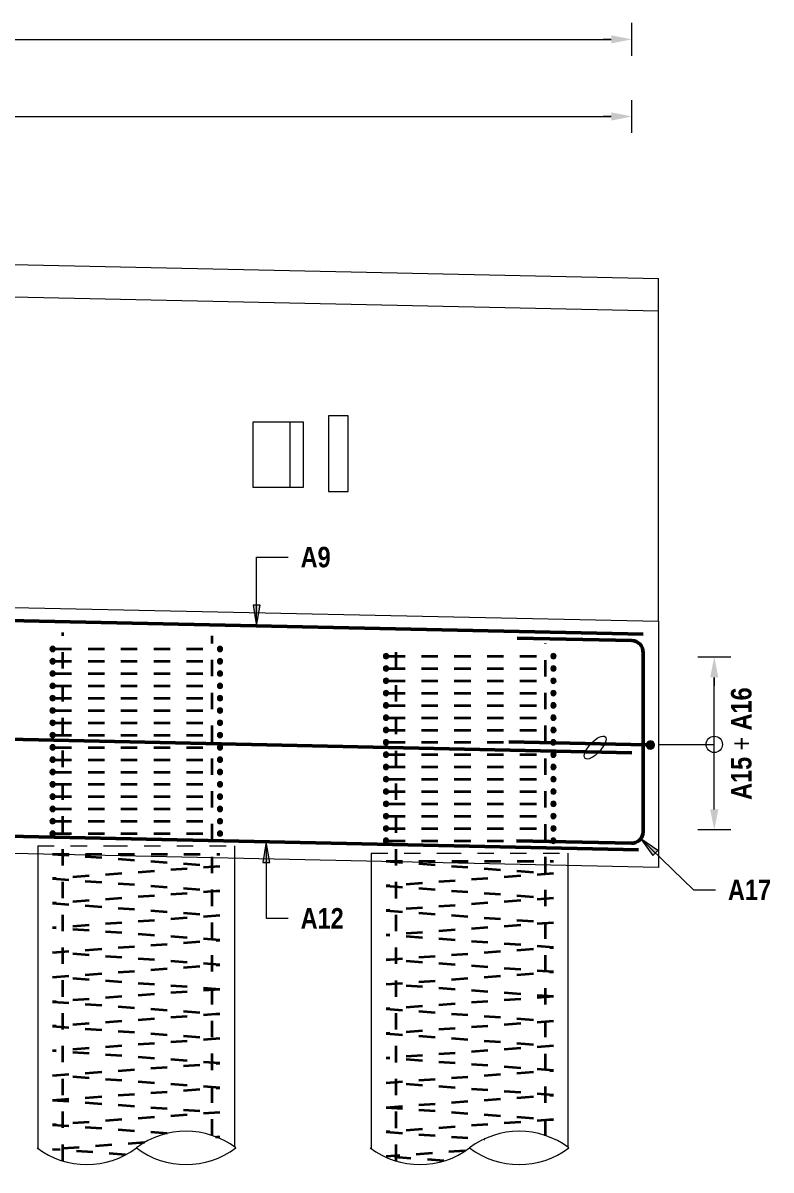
# Model space of a CAD drawing. Header units: metres. Extents: x 1110 to 1218, y -510 to 23.
# Drawn here: x 1177.62 to 1182.17, y 16.05 to 23.04 of the extents above; entities that cross this region are included whole.
import ezdxf

# ---------------------------------------------------------------- set-up
doc = ezdxf.new("R2010")
doc.units = ezdxf.units.M
doc.linetypes.add('JacobsDash', pattern=[0.0045, 0.003, -0.0015])
for name, color, linetype, lineweight in [('A-ANNO-NOTE', 7, 'Continuous', 9), ('A-DETL', 7, 'Continuous', 13), ('A-DETL-GENF', 7, 'Continuous', 9), ('G-ANNO-TEXT', 7, 'Continuous', 9), ('S-BEAM', 7, 'Continuous', 50), ('S-FNDN', 7, 'Continuous', 50), ('S-FNDN-HDLN', 7, 'JacobsDash', 18)]:
    doc.layers.add(name, color=color, linetype=linetype, lineweight=lineweight)
doc.styles.add('Arial Narrow_1', font='ARIALN.TTF', dxfattribs={"height": 0.125})
doc.styles.add('Arial Narrow_B', font='ARIALNB.TTF', dxfattribs={"height": 0.125})

# ---------------------------------------------------------------- blocks, each defined once
blk = doc.blocks.new('S_Det_Reinf_Bar Section_2D Grey - N32-6361576-DRG-2873072 - ELEVATION - ABUTMENT A Copy 1')
at = {"layer": 'A-DETL-GENF', "true_color": 0x808080}
blk.add_hatch(color=8, dxfattribs=at).paths.add_polyline_path([(1122.9541, 18.3196), (1122.9583, 18.3202), (1122.9621, 18.3218), (1122.9654, 18.3243), (1122.968, 18.3276), (1122.9696, 18.3315), (1122.9701, 18.3356), (1122.9696, 18.3398), (1122.968, 18.3436), (1122.9654, 18.347), (1122.9621, 18.3495), (1122.9583, 18.3511), (1122.9541, 18.3516), (1122.95, 18.3511), (1122.9461, 18.3495), (1122.9428, 18.347), (1122.9403, 18.3436), (1122.9387, 18.3398), (1122.9381, 18.3356), (1122.9387, 18.3315), (1122.9403, 18.3276), (1122.9428, 18.3243), (1122.9461, 18.3218), (1122.95, 18.3202)])
at = {"layer": 'A-DETL-GENF', "color": 8, "lineweight": 18, "true_color": 0x808080}
for start, end in [(0, 180), (180, 0)]:
    blk.add_arc((1122.9541, 18.3356), 0.016, start, end, dxfattribs=at)
blk = doc.blocks.new('S_Det_Reinf_Bar Section_2D Grey - N32-6361679-DRG-2873072 - ELEVATION - ABUTMENT A Copy 1')
at = {"layer": 'A-DETL-GENF', "true_color": 0x808080}
blk.add_hatch(color=8, dxfattribs=at).paths.add_polyline_path([(1123.9741, 18.3196), (1123.9783, 18.3202), (1123.9821, 18.3218), (1123.9854, 18.3243), (1123.988, 18.3276), (1123.9896, 18.3315), (1123.9901, 18.3356), (1123.9896, 18.3398), (1123.988, 18.3436), (1123.9854, 18.347), (1123.9821, 18.3495), (1123.9783, 18.3511), (1123.9741, 18.3516), (1123.97, 18.3511), (1123.9661, 18.3495), (1123.9628, 18.347), (1123.9603, 18.3436), (1123.9587, 18.3398), (1123.9581, 18.3356), (1123.9587, 18.3315), (1123.9603, 18.3276), (1123.9628, 18.3243), (1123.9661, 18.3218), (1123.97, 18.3202)])
at = {"layer": 'A-DETL-GENF', "color": 8, "lineweight": 18, "true_color": 0x808080}
for start, end in [(0, 180), (180, 0)]:
    blk.add_arc((1123.9741, 18.3356), 0.016, start, end, dxfattribs=at)
blk = doc.blocks.new('S_Det_Reinf_Bar Section_2D Grey - N32-V38-DRG-2873072 - ELEVATION - ABUTMENT A Copy 1')
at = {"layer": 'A-DETL-GENF', "true_color": 0x808080}
blk.add_hatch(color=8, dxfattribs=at).paths.add_polyline_path([(1139.4246, 19.1304), (1139.4288, 19.1309), (1139.4326, 19.1325), (1139.436, 19.1351), (1139.4385, 19.1384), (1139.4401, 19.1423), (1139.4405, 19.1476), (1139.4401, 19.1505), (1139.4385, 19.1544), (1139.436, 19.1577), (1139.4326, 19.1603), (1139.4288, 19.1619), (1139.4246, 19.1624), (1139.4205, 19.1619), (1139.4166, 19.1603), (1139.4133, 19.1577), (1139.4108, 19.1544), (1139.4092, 19.1505), (1139.4086, 19.1464), (1139.4092, 19.1423), (1139.4108, 19.1384), (1139.4133, 19.1351), (1139.4166, 19.1325), (1139.4205, 19.1309)])
at = {"layer": 'A-DETL-GENF', "color": 8, "lineweight": 18, "true_color": 0x808080}
for start, end in [(0, 180), (180, 0)]:
    blk.add_arc((1139.4246, 19.1464), 0.016, start, end, dxfattribs=at)
blk = doc.blocks.new('S_Det_Reinf_Bar Section_2D Grey - N32-V39-DRG-2873072 - ELEVATION - ABUTMENT A Copy 1')
at = {"layer": 'A-DETL-GENF', "true_color": 0x808080}
blk.add_hatch(color=8, dxfattribs=at).paths.add_polyline_path([(1140.4446, 19.1304), (1140.4488, 19.1309), (1140.4526, 19.1325), (1140.456, 19.1351), (1140.4585, 19.1384), (1140.4601, 19.1423), (1140.4605, 19.1476), (1140.4601, 19.1505), (1140.4585, 19.1544), (1140.456, 19.1577), (1140.4526, 19.1603), (1140.4488, 19.1619), (1140.4446, 19.1624), (1140.4405, 19.1619), (1140.4366, 19.1603), (1140.4333, 19.1577), (1140.4308, 19.1544), (1140.4292, 19.1505), (1140.4286, 19.1464), (1140.4292, 19.1423), (1140.4308, 19.1384), (1140.4333, 19.1351), (1140.4366, 19.1325), (1140.4405, 19.1309)])
at = {"layer": 'A-DETL-GENF', "color": 8, "lineweight": 18, "true_color": 0x808080}
for start, end in [(0, 180), (180, 0)]:
    blk.add_arc((1140.4446, 19.1464), 0.016, start, end, dxfattribs=at)
blk = doc.blocks.new('S_Det_Reinf_Bar Section_2D Grey - N32-V40-DRG-2873072 - ELEVATION - ABUTMENT A Copy 1')
at = {"layer": 'A-DETL-GENF', "true_color": 0x808080}
blk.add_hatch(color=8, dxfattribs=at).paths.add_polyline_path([(1139.4246, 19.2054), (1139.4288, 19.2059), (1139.4326, 19.2075), (1139.436, 19.2101), (1139.4385, 19.2134), (1139.4401, 19.2173), (1139.4406, 19.2214), (1139.4401, 19.2255), (1139.4385, 19.2294), (1139.436, 19.2327), (1139.4326, 19.2353), (1139.4288, 19.2369), (1139.4246, 19.2374), (1139.4205, 19.2369), (1139.4166, 19.2353), (1139.4133, 19.2327), (1139.4108, 19.2294), (1139.4092, 19.2255), (1139.4089, 19.2195), (1139.4092, 19.2173), (1139.4108, 19.2134), (1139.4133, 19.2101), (1139.4166, 19.2075), (1139.4205, 19.2059)])
at = {"layer": 'A-DETL-GENF', "color": 8, "lineweight": 18, "true_color": 0x808080}
for start, end in [(0, 180), (180, 0)]:
    blk.add_arc((1139.4246, 19.2214), 0.016, start, end, dxfattribs=at)
blk = doc.blocks.new('S_Det_Reinf_Bar Section_2D Grey - N32-V41-DRG-2873072 - ELEVATION - ABUTMENT A Copy 1')
at = {"layer": 'A-DETL-GENF', "true_color": 0x808080}
blk.add_hatch(color=8, dxfattribs=at).paths.add_polyline_path([(1140.4446, 19.2054), (1140.4488, 19.2059), (1140.4526, 19.2075), (1140.456, 19.2101), (1140.4585, 19.2134), (1140.4601, 19.2173), (1140.4606, 19.2214), (1140.4601, 19.2255), (1140.4585, 19.2294), (1140.456, 19.2327), (1140.4526, 19.2353), (1140.4488, 19.2369), (1140.4446, 19.2374), (1140.4405, 19.2369), (1140.4366, 19.2353), (1140.4333, 19.2327), (1140.4308, 19.2294), (1140.4292, 19.2255), (1140.4289, 19.2195), (1140.4292, 19.2173), (1140.4308, 19.2134), (1140.4333, 19.2101), (1140.4366, 19.2075), (1140.4405, 19.2059)])
at = {"layer": 'A-DETL-GENF', "color": 8, "lineweight": 18, "true_color": 0x808080}
for start, end in [(0, 180), (180, 0)]:
    blk.add_arc((1140.4446, 19.2214), 0.016, start, end, dxfattribs=at)
blk = doc.blocks.new('S_Det_Reinf_Bar Section_2D Grey - N32-V42-DRG-2873072 - ELEVATION - ABUTMENT A Copy 1')
at = {"layer": 'A-DETL-GENF', "true_color": 0x808080}
blk.add_hatch(color=8, dxfattribs=at).paths.add_polyline_path([(1142.4765, 18.0364), (1142.4806, 18.0369), (1142.4845, 18.0385), (1142.4878, 18.0411), (1142.4904, 18.0444), (1142.492, 18.0483), (1142.4925, 18.0524), (1142.492, 18.0565), (1142.4904, 18.0604), (1142.4878, 18.0637), (1142.4845, 18.0663), (1142.4806, 18.0679), (1142.4744, 18.0681), (1142.4724, 18.0679), (1142.4685, 18.0663), (1142.4652, 18.0637), (1142.4626, 18.0604), (1142.461, 18.0565), (1142.4605, 18.0524), (1142.461, 18.0483), (1142.4626, 18.0444), (1142.4652, 18.0411), (1142.4685, 18.0385), (1142.4744, 18.0367)])
at = {"layer": 'A-DETL-GENF', "color": 8, "lineweight": 18, "true_color": 0x808080}
for start, end in [(0, 180), (180, 0)]:
    blk.add_arc((1142.4765, 18.0524), 0.016, start, end, dxfattribs=at)
blk = doc.blocks.new('S_Det_Reinf_Bar Section_2D Grey - N32-V43-DRG-2873072 - ELEVATION - ABUTMENT A Copy 1')
at = {"layer": 'A-DETL-GENF', "true_color": 0x808080}
blk.add_hatch(color=8, dxfattribs=at).paths.add_polyline_path([(1141.4565, 18.4114), (1141.4606, 18.4119), (1141.4645, 18.4135), (1141.4678, 18.4161), (1141.4704, 18.4194), (1141.472, 18.4233), (1141.4723, 18.4289), (1141.472, 18.4315), (1141.4704, 18.4354), (1141.4678, 18.4387), (1141.4645, 18.4413), (1141.4606, 18.4429), (1141.4565, 18.4434), (1141.4524, 18.4429), (1141.4485, 18.4413), (1141.4452, 18.4387), (1141.4426, 18.4354), (1141.441, 18.4315), (1141.4405, 18.4274), (1141.441, 18.4233), (1141.4426, 18.4194), (1141.4452, 18.4161), (1141.4485, 18.4135), (1141.4524, 18.4119)])
at = {"layer": 'A-DETL-GENF', "color": 8, "lineweight": 18, "true_color": 0x808080}
for start, end in [(0, 180), (180, 0)]:
    blk.add_arc((1141.4565, 18.4274), 0.016, start, end, dxfattribs=at)
blk = doc.blocks.new('S_Det_Reinf_Bar Section_2D Grey - N32-V44-DRG-2873072 - ELEVATION - ABUTMENT A Copy 1')
at = {"layer": 'A-DETL-GENF', "true_color": 0x808080}
blk.add_hatch(color=8, dxfattribs=at).paths.add_polyline_path([(1142.4765, 18.4114), (1142.4806, 18.4119), (1142.4845, 18.4135), (1142.4878, 18.4161), (1142.4904, 18.4194), (1142.492, 18.4233), (1142.4923, 18.4289), (1142.492, 18.4315), (1142.4904, 18.4354), (1142.4878, 18.4387), (1142.4845, 18.4413), (1142.4806, 18.4429), (1142.4744, 18.4431), (1142.4724, 18.4429), (1142.4685, 18.4413), (1142.4652, 18.4387), (1142.4626, 18.4354), (1142.461, 18.4315), (1142.4605, 18.4274), (1142.461, 18.4233), (1142.4626, 18.4194), (1142.4652, 18.4161), (1142.4685, 18.4135), (1142.4744, 18.4117)])
at = {"layer": 'A-DETL-GENF', "color": 8, "lineweight": 18, "true_color": 0x808080}
for start, end in [(0, 180), (180, 0)]:
    blk.add_arc((1142.4765, 18.4274), 0.016, start, end, dxfattribs=at)
blk = doc.blocks.new('S_Det_Reinf_Bar Section_2D Grey - N32-V45-DRG-2873072 - ELEVATION - ABUTMENT A Copy 1')
at = {"layer": 'A-DETL-GENF', "true_color": 0x808080}
blk.add_hatch(color=8, dxfattribs=at).paths.add_polyline_path([(1141.4565, 18.4864), (1141.4606, 18.4869), (1141.4645, 18.4885), (1141.4678, 18.4911), (1141.4704, 18.4944), (1141.472, 18.4983), (1141.4725, 18.5024), (1141.472, 18.5065), (1141.4704, 18.5104), (1141.4678, 18.5137), (1141.4645, 18.5163), (1141.4606, 18.5179), (1141.4565, 18.5184), (1141.4524, 18.5179), (1141.4485, 18.5163), (1141.4452, 18.5137), (1141.4426, 18.5104), (1141.441, 18.5065), (1141.4407, 18.5008), (1141.441, 18.4983), (1141.4426, 18.4944), (1141.4452, 18.4911), (1141.4485, 18.4885), (1141.4524, 18.4869)])
at = {"layer": 'A-DETL-GENF', "color": 8, "lineweight": 18, "true_color": 0x808080}
for start, end in [(0, 180), (180, 0)]:
    blk.add_arc((1141.4565, 18.5024), 0.016, start, end, dxfattribs=at)
blk = doc.blocks.new('S_Det_Reinf_Bar Section_2D Grey - N32-V46-DRG-2873072 - ELEVATION - ABUTMENT A Copy 1')
at = {"layer": 'A-DETL-GENF', "true_color": 0x808080}
blk.add_hatch(color=8, dxfattribs=at).paths.add_polyline_path([(1142.4765, 18.4864), (1142.4806, 18.4869), (1142.4845, 18.4885), (1142.4878, 18.4911), (1142.4904, 18.4944), (1142.492, 18.4983), (1142.4925, 18.5024), (1142.492, 18.5065), (1142.4904, 18.5104), (1142.4878, 18.5137), (1142.4845, 18.5163), (1142.4806, 18.5179), (1142.4744, 18.5181), (1142.4724, 18.5179), (1142.4685, 18.5163), (1142.4652, 18.5137), (1142.4626, 18.5104), (1142.461, 18.5065), (1142.4607, 18.5008), (1142.461, 18.4983), (1142.4626, 18.4944), (1142.4652, 18.4911), (1142.4685, 18.4885), (1142.4744, 18.4867)])
at = {"layer": 'A-DETL-GENF', "color": 8, "lineweight": 18, "true_color": 0x808080}
for start, end in [(0, 180), (180, 0)]:
    blk.add_arc((1142.4765, 18.5024), 0.016, start, end, dxfattribs=at)
blk = doc.blocks.new('CS_DET_Pile-Column_BreakLine - CS_Tubular BreakLine-6356722-DRG-2873072 - ELEVATION - ABUTMENT A Copy 1')
at = {"layer": 'A-DETL-GENF', "lineweight": 18}
for centre, start, end in [((1113.8524, 15.7794), 52.95733, 127.04267), ((1113.2474, 16.581), 232.95733, 307.04267), ((1113.8524, 16.581), 232.95733, 307.04267)]:
    blk.add_arc(centre, 0.5021, start, end, dxfattribs=at)
blk = doc.blocks.new('CS_DET_Rebar Combined - Multiple Bar-6405714-DRG-2873072 - ELEVATION - ABUTMENT A Copy 1')
at = {"layer": 'A-DETL-GENF'}
blk.add_hatch(color=256, dxfattribs=at).paths.add_polyline_path([(1143.0669, 18.6107), (1143.0734, 18.6114), (1143.0794, 18.6138), (1143.0847, 18.6177), (1143.0888, 18.6228), (1143.0914, 18.6287), (1143.0924, 18.6352), (1143.0917, 18.6417), (1143.0893, 18.6477), (1143.0855, 18.653), (1143.0804, 18.6571), (1143.0744, 18.6597), (1143.0679, 18.6607), (1143.0615, 18.66), (1143.0554, 18.6576), (1143.0501, 18.6538), (1143.046, 18.6487), (1143.0434, 18.6427), (1143.0424, 18.6363), (1143.0431, 18.6298), (1143.0455, 18.6237), (1143.0494, 18.6184), (1143.0544, 18.6143), (1143.0604, 18.6117)])
at = {"layer": 'A-DETL-GENF', "lineweight": 50}
blk.add_line((1143.0424, 18.6363), (1142.2039, 18.6544), dxfattribs=at)
at = {"layer": 'A-DETL-GENF'}
for start, end in [(358.76041, 178.76041), (178.76041, 358.76041)]:
    blk.add_arc((1143.0674, 18.6357), 0.025, start, end, dxfattribs=at)
blk = doc.blocks.new('T2DExtentArrowReinf_v1 - Extent-9233316-DRG-2873072 - ELEVATION - ABUTMENT A Copy 1')
at = {"layer": 'A-DETL-GENF'}
for p, q in [((1112.6613, 22.4672), (1142.8289, 22.4672)), ((1142.9539, 22.4572), (1142.9539, 22.4672))]:
    blk.add_line(p, q, dxfattribs=at)
blk = doc.blocks.new('T2DExtentArrowReinf_v1 - Extent-6437259-DRG-2873072 - ELEVATION - ABUTMENT A Copy 1')
at = {"layer": 'A-DETL-GENF'}
for p, q in [((1143.4466, 19.1726), (1143.4566, 19.1726)), ((1143.4566, 18.2432), (1143.4566, 19.0476)), ((1143.4666, 18.1182), (1143.4279, 18.1182))]:
    blk.add_line(p, q, dxfattribs=at)
blk = doc.blocks.new('T2DExtentArrowReinf_v1 - Extent-9233357-DRG-2873072 - ELEVATION - ABUTMENT A Copy 1')
at = {"layer": 'A-DETL-GENF'}
for p, q in [((1112.6613, 22.9372), (1142.8289, 22.9372)), ((1142.9539, 22.9272), (1142.9539, 22.9372))]:
    blk.add_line(p, q, dxfattribs=at)

msp = doc.modelspace()

# ---------------------------------------------------------------- hatches: boundary and pattern name
at = {"layer": 'A-ANNO-NOTE'}
for points in [[(1181.2007, 22.9122), (1181.3257, 22.9372), (1181.2007, 22.9622)], [(1181.2007, 22.4422), (1181.3257, 22.4672), (1181.2007, 22.4922)], [(1181.8534, 19.0476), (1181.8284, 19.1726), (1181.8034, 19.0476)], [(1181.8284, 18.1182), (1181.8534, 18.2432), (1181.8034, 18.2432)]]:
    msp.add_hatch(color=256, dxfattribs=at).paths.add_polyline_path(points)
at = {"layer": 'G-ANNO-TEXT'}
for points in [[(1179.0399, 19.3632), (1179.062, 19.4882), (1179.0179, 19.4882)], [(1179.0986, 18.0457), (1179.0766, 17.9207), (1179.1207, 17.9207)], [(1181.3802, 18.0645), (1181.4547, 17.9618), (1181.4854, 17.9935)]]:
    msp.add_hatch(color=256, dxfattribs=at).paths.add_polyline_path(points)

# ---------------------------------------------------------------- linework, layer by layer
at = {"layer": 'A-ANNO-NOTE'}
for p, q in [((1181.3257, 22.8372), (1181.3257, 23.0372)), ((1181.2007, 22.9372), (1181.1507, 22.9372)), ((1181.3257, 22.3672), (1181.3257, 22.5672)), ((1181.2007, 22.4672), (1181.1507, 22.4672)), ((1181.7284, 19.1726), (1181.9284, 19.1726)), ((1181.8284, 19.0476), (1181.8284, 18.9976)), ((1181.8284, 18.2432), (1181.8284, 18.2932)), ((1181.9284, 18.1182), (1181.7284, 18.1182))]:
    msp.add_line(p, q, dxfattribs=at)
msp.add_circle((1181.8284, 18.6397), 0.05, dxfattribs=at)
at = {"layer": 'A-DETL'}
for p in [(1164.7397, 21.8428), (1181.4892, 21.2804)]:
    msp.add_line(p, (1181.4892, 21.4804), dxfattribs=at)
at = {"layer": 'A-DETL', "color": 7, "lineweight": 9, "true_color": 0xffffff}
for p, q in [((1179.5973, 20.6415), (1179.4773, 20.6415)), ((1179.4773, 20.6415), (1179.4773, 20.1815)), ((1179.5973, 20.1815), (1179.5973, 20.6415)), ((1179.4773, 20.1815), (1179.5973, 20.1815))]:
    msp.add_line(p, q, dxfattribs=at)
at = {"layer": 'A-DETL', "lineweight": 50}
for p, q in [((1181.3942, 19.3111), (1171.5356, 19.5244)), ((1181.3258, 19.2726), (1180.6275, 19.2877)), ((1181.3942, 18.0991), (1181.3942, 19.1979)), ((1181.3257, 18.5884), (1172.1883, 18.7862)), ((1171.5356, 18.2091), (1181.3657, 17.9964)), ((1180.6233, 18.0525), (1181.3231, 18.0373))]:
    msp.add_line(p, q, dxfattribs=at)
at = {"layer": 'A-DETL', "color": 8, "linetype": 'JacobsDash', "lineweight": 35, "true_color": 0x808080}
for p, q in [((1177.859, 16.1018), (1177.859, 19.3214)), ((1178.769, 16.2546), (1178.769, 19.3014)), ((1179.8909, 16.1013), (1179.8909, 19.2774)), ((1180.8009, 16.2541), (1180.8009, 19.2574)), ((1177.8124, 19.2214), (1178.8004, 19.2214)), ((1179.8443, 19.1774), (1180.8323, 19.1774)), ((1177.8124, 19.1464), (1178.8004, 19.1464)), ((1179.8443, 19.1024), (1180.8323, 19.1024)), ((1177.8124, 19.0714), (1178.8004, 19.0714)), ((1179.8443, 19.0274), (1180.8323, 19.0274)), ((1177.8124, 18.9964), (1178.8004, 18.9964)), ((1179.8443, 18.9524), (1180.8323, 18.9524)), ((1177.8124, 18.9214), (1178.8004, 18.9214)), ((1177.8124, 18.8464), (1178.8004, 18.8464)), ((1179.8443, 18.8774), (1180.8323, 18.8774)), ((1177.8124, 18.7714), (1178.8004, 18.7714)), ((1179.8443, 18.8024), (1180.8323, 18.8024)), ((1177.8124, 18.6964), (1178.8004, 18.6964)), ((1179.8443, 18.7274), (1180.8323, 18.7274)), ((1177.8124, 18.6214), (1178.8004, 18.6214)), ((1179.8443, 18.6524), (1180.8323, 18.6524)), ((1177.8124, 18.5464), (1178.8004, 18.5464)), ((1179.8443, 18.5774), (1180.8323, 18.5774)), ((1177.8124, 18.4714), (1178.8004, 18.4714)), ((1179.8443, 18.5024), (1180.8323, 18.5024)), ((1177.8124, 18.3964), (1178.8004, 18.3964)), ((1179.8443, 18.4274), (1180.8323, 18.4274)), ((1177.8124, 18.3214), (1178.8004, 18.3214)), ((1179.8443, 18.3524), (1180.8323, 18.3524)), ((1179.8443, 18.2774), (1180.8323, 18.2774)), ((1177.8124, 18.2464), (1178.8004, 18.2464)), ((1179.8443, 18.2024), (1180.8323, 18.2024)), ((1177.8124, 18.1714), (1178.8004, 18.1714)), ((1179.8443, 18.1274), (1180.8323, 18.1274)), ((1177.8124, 18.0964), (1178.8004, 18.0964)), ((1179.8443, 18.0524), (1180.8323, 18.0524)), ((1177.7964, 17.9714), (1178.8164, 17.8964)), ((1177.7964, 17.9714), (1178.8164, 17.9714)), ((1179.8283, 17.9274), (1180.8483, 17.8524)), ((1179.8283, 17.9274), (1180.8483, 17.9274)), ((1178.8164, 17.8964), (1177.7964, 17.8214)), ((1180.8483, 17.8524), (1179.8283, 17.7774)), ((1177.7964, 17.8214), (1178.8164, 17.7464)), ((1179.8283, 17.7774), (1180.8483, 17.7024)), ((1178.8164, 17.7464), (1177.7964, 17.6714)), ((1180.8483, 17.7024), (1179.8283, 17.6274)), ((1177.7964, 17.6714), (1178.8164, 17.5964)), ((1179.8283, 17.6274), (1180.8483, 17.5524)), ((1178.8164, 17.5964), (1177.7964, 17.5214)), ((1180.8483, 17.5524), (1179.8283, 17.4774)), ((1178.8164, 17.4464), (1177.7964, 17.5214)), ((1177.7964, 17.3714), (1178.8164, 17.4464)), ((1180.8483, 17.4024), (1179.8283, 17.4774)), ((1178.8164, 17.2964), (1177.7964, 17.3714)), ((1179.8283, 17.3274), (1180.8483, 17.4024)), ((1177.7964, 17.2214), (1178.8164, 17.2964)), ((1180.8483, 17.2524), (1179.8283, 17.3274)), ((1178.8164, 17.1464), (1177.7964, 17.2214)), ((1179.8283, 17.1774), (1180.8483, 17.2524)), ((1178.8164, 17.1464), (1177.7964, 17.0714)), ((1180.8483, 17.1024), (1179.8283, 17.1774)), ((1177.7964, 17.0714), (1178.8164, 16.9964)), ((1180.8483, 17.1024), (1179.8283, 17.0274)), ((1178.8164, 16.9964), (1177.7964, 16.9214)), ((1179.8283, 17.0274), (1180.8483, 16.9524)), ((1177.7964, 16.9214), (1178.8164, 16.8464)), ((1180.8483, 16.9524), (1179.8283, 16.8774)), ((1179.8283, 16.8774), (1180.8483, 16.8024)), ((1178.8164, 16.8464), (1177.7964, 16.7714)), ((1180.8483, 16.8024), (1179.8283, 16.7274)), ((1178.8164, 16.6964), (1177.7964, 16.7714)), ((1180.8483, 16.6524), (1179.8283, 16.7274)), ((1177.7964, 16.6214), (1178.8164, 16.6964)), ((1179.8283, 16.5774), (1180.8483, 16.6524)), ((1178.8164, 16.5464), (1177.7964, 16.6214)), ((1180.8483, 16.5024), (1179.8283, 16.5774)), ((1177.7964, 16.4714), (1178.8164, 16.5464)), ((1179.8283, 16.4274), (1180.8483, 16.5024)), ((1177.7964, 16.4714), (1178.8164, 16.3964)), ((1178.8164, 16.3964), (1177.7964, 16.3214)), ((1179.8283, 16.4274), (1180.8483, 16.3524)), ((1177.7964, 16.3214), (1178.5012, 16.2696)), ((1180.8483, 16.3524), (1179.8283, 16.2774)), ((1178.7886, 16.2484), (1178.8164, 16.2464)), ((1178.8164, 16.2464), (1178.7962, 16.2449)), ((1179.8283, 16.2774), (1180.428, 16.2333)), ((1178.3574, 16.2126), (1177.7964, 16.1714)), ((1178.2416, 16.1387), (1177.7964, 16.1714)), ((1180.3105, 16.1629), (1179.8283, 16.1274)), ((1180.1797, 16.1016), (1179.8283, 16.1274))]:
    msp.add_line(p, q, dxfattribs=at)
at = {"layer": 'A-DETL', "lineweight": 18}
msp.add_line((1181.4891, 18.6397), (1181.8284, 18.6397), dxfattribs=at)
at = {"layer": 'A-DETL', "lineweight": 50}
for centre, start, end in [((1181.3243, 19.2026), 356.18639, 88.76041), ((1181.3246, 18.1073), 268.76041, 353.29714)]:
    msp.add_arc(centre, 0.07, start, end, dxfattribs=at)
at = {"layer": 'A-DETL'}
msp.add_ellipse((1181.1026, 18.6205), major_axis=(0.0614, 0.0658), ratio=0.388889, dxfattribs=at)
at = {"layer": 'G-ANNO-TEXT'}
for p, q in [((1179.0399, 19.7814), (1179.2328, 19.7814)), ((1179.0399, 19.3632), (1179.0399, 19.7814)), ((1179.062, 19.4882), (1179.0179, 19.4882)), ((1179.0179, 19.4882), (1179.0399, 19.3632)), ((1179.0399, 19.3632), (1179.062, 19.4882)), ((1179.0986, 18.0457), (1179.0766, 17.9207)), ((1179.1207, 17.9207), (1179.0986, 18.0457)), ((1179.0986, 18.0457), (1179.0986, 17.5796)), ((1181.3802, 18.0645), (1181.4547, 17.9618)), ((1181.4854, 17.9935), (1181.3802, 18.0645)), ((1181.3802, 18.0645), (1181.7026, 17.7527)), ((1181.4547, 17.9618), (1181.4854, 17.9935)), ((1179.0766, 17.9207), (1179.1207, 17.9207)), ((1181.7026, 17.7527), (1181.8368, 17.7527)), ((1179.0986, 17.5796), (1179.2328, 17.5796))]:
    msp.add_line(p, q, dxfattribs=at)
at = {"layer": 'S-BEAM', "lineweight": 13}
for p, q in [((1181.4892, 21.2804), (1164.7374, 21.6428)), ((1181.4892, 19.3899), (1181.4892, 21.2804)), ((1179.018, 20.206), (1179.018, 20.606)), ((1179.018, 20.606), (1179.3224, 20.606)), ((1179.2424, 20.606), (1179.2424, 20.206)), ((1179.3224, 20.606), (1179.3224, 20.206)), ((1179.3224, 20.206), (1179.018, 20.206)), ((1164.7373, 19.7524), (1181.4882, 19.3899)), ((1181.4882, 19.3899), (1181.4892, 19.3899)), ((1181.4892, 19.3899), (1181.4891, 17.8896)), ((1181.4881, 17.8896), (1164.7373, 18.252)), ((1181.4891, 17.8896), (1181.4881, 17.8896))]:
    msp.add_line(p, q, dxfattribs=at)
at = {"layer": 'S-FNDN', "lineweight": 13}
for p, q in [((1177.7064, 17.9714), (1177.7064, 16.1775)), ((1178.9064, 16.184), (1178.9064, 17.9455)), ((1179.7383, 17.9275), (1179.7383, 16.1763)), ((1180.9383, 16.1828), (1180.9383, 17.9015))]:
    msp.add_line(p, q, dxfattribs=at)
at = {"layer": 'S-FNDN-HDLN', "lineweight": 13}
for p, q in [((1177.7064, 18.0214), (1177.7064, 17.9715)), ((1177.7064, 18.0214), (1178.1534, 18.0214)), ((1178.1534, 18.0214), (1178.9064, 18.0214)), ((1178.9064, 17.9455), (1178.9064, 18.0214)), ((1179.7383, 17.9774), (1179.7383, 17.9275)), ((1179.7383, 17.9774), (1180.1852, 17.9774)), ((1180.1852, 17.9774), (1180.9383, 17.9774)), ((1180.9383, 17.9015), (1180.9383, 17.9774))]:
    msp.add_line(p, q, dxfattribs=at)

# ---------------------------------------------------------------- block references
at = {"layer": 'A-DETL-GENF'}
for name, p in [('T2DExtentArrowReinf_v1 - Extent-9233357-DRG-2873072 - ELEVATION - ABUTMENT A Copy 1', (38.3718, 0)), ('T2DExtentArrowReinf_v1 - Extent-9233316-DRG-2873072 - ELEVATION - ABUTMENT A Copy 1', (38.3718, 0)), ('T2DExtentArrowReinf_v1 - Extent-6437259-DRG-2873072 - ELEVATION - ABUTMENT A Copy 1', (38.3718, 0)), ('CS_DET_Rebar Combined - Multiple Bar-6405714-DRG-2873072 - ELEVATION - ABUTMENT A Copy 1', (38.3718, 0)), ('CS_DET_Pile-Column_BreakLine - CS_Tubular BreakLine-6356722-DRG-2873072 - ELEVATION - ABUTMENT A Copy 1', (64.7574, 0)), ('CS_DET_Pile-Column_BreakLine - CS_Tubular BreakLine-6356722-DRG-2873072 - ELEVATION - ABUTMENT A Copy 1', (66.7874, 0))]:
    msp.add_blockref(name, p, dxfattribs=at)
at = {"layer": 'A-DETL-GENF', "color": 8, "true_color": 0x808080}
for name, p in [('S_Det_Reinf_Bar Section_2D Grey - N32-V40-DRG-2873072 - ELEVATION - ABUTMENT A Copy 1', (38.3718, 0)), ('S_Det_Reinf_Bar Section_2D Grey - N32-V41-DRG-2873072 - ELEVATION - ABUTMENT A Copy 1', (38.3718, 0)), ('S_Det_Reinf_Bar Section_2D Grey - N32-V38-DRG-2873072 - ELEVATION - ABUTMENT A Copy 1', (38.3718, 0)), ('S_Det_Reinf_Bar Section_2D Grey - N32-V39-DRG-2873072 - ELEVATION - ABUTMENT A Copy 1', (38.3718, 0)), ('S_Det_Reinf_Bar Section_2D Grey - N32-6361576-DRG-2873072 - ELEVATION - ABUTMENT A Copy 1', (56.8741, 0.8418)), ('S_Det_Reinf_Bar Section_2D Grey - N32-V42-DRG-2873072 - ELEVATION - ABUTMENT A Copy 1', (38.3718, 1.125)), ('S_Det_Reinf_Bar Section_2D Grey - N32-6361576-DRG-2873072 - ELEVATION - ABUTMENT A Copy 1', (56.8741, 0.7668)), ('S_Det_Reinf_Bar Section_2D Grey - N32-V42-DRG-2873072 - ELEVATION - ABUTMENT A Copy 1', (38.3718, 1.05)), ('S_Det_Reinf_Bar Section_2D Grey - N32-6361576-DRG-2873072 - ELEVATION - ABUTMENT A Copy 1', (54.8423, 0.7358)), ('S_Det_Reinf_Bar Section_2D Grey - N32-6361679-DRG-2873072 - ELEVATION - ABUTMENT A Copy 1', (54.8423, 0.7358)), ('S_Det_Reinf_Bar Section_2D Grey - N32-6361576-DRG-2873072 - ELEVATION - ABUTMENT A Copy 1', (56.8741, 0.6918)), ('S_Det_Reinf_Bar Section_2D Grey - N32-V42-DRG-2873072 - ELEVATION - ABUTMENT A Copy 1', (38.3718, 0.975)), ('S_Det_Reinf_Bar Section_2D Grey - N32-6361576-DRG-2873072 - ELEVATION - ABUTMENT A Copy 1', (54.8423, 0.6608)), ('S_Det_Reinf_Bar Section_2D Grey - N32-6361679-DRG-2873072 - ELEVATION - ABUTMENT A Copy 1', (54.8423, 0.6608)), ('S_Det_Reinf_Bar Section_2D Grey - N32-6361576-DRG-2873072 - ELEVATION - ABUTMENT A Copy 1', (56.8741, 0.6168)), ('S_Det_Reinf_Bar Section_2D Grey - N32-V42-DRG-2873072 - ELEVATION - ABUTMENT A Copy 1', (38.3718, 0.9)), ('S_Det_Reinf_Bar Section_2D Grey - N32-6361576-DRG-2873072 - ELEVATION - ABUTMENT A Copy 1', (54.8423, 0.5858)), ('S_Det_Reinf_Bar Section_2D Grey - N32-6361679-DRG-2873072 - ELEVATION - ABUTMENT A Copy 1', (54.8423, 0.5858)), ('S_Det_Reinf_Bar Section_2D Grey - N32-6361576-DRG-2873072 - ELEVATION - ABUTMENT A Copy 1', (56.8741, 0.5418)), ('S_Det_Reinf_Bar Section_2D Grey - N32-V42-DRG-2873072 - ELEVATION - ABUTMENT A Copy 1', (38.3718, 0.825)), ('S_Det_Reinf_Bar Section_2D Grey - N32-6361576-DRG-2873072 - ELEVATION - ABUTMENT A Copy 1', (54.8423, 0.5108)), ('S_Det_Reinf_Bar Section_2D Grey - N32-6361679-DRG-2873072 - ELEVATION - ABUTMENT A Copy 1', (54.8423, 0.5108)), ('S_Det_Reinf_Bar Section_2D Grey - N32-6361576-DRG-2873072 - ELEVATION - ABUTMENT A Copy 1', (56.8741, 0.4668)), ('S_Det_Reinf_Bar Section_2D Grey - N32-V42-DRG-2873072 - ELEVATION - ABUTMENT A Copy 1', (38.3718, 0.75)), ('S_Det_Reinf_Bar Section_2D Grey - N32-6361576-DRG-2873072 - ELEVATION - ABUTMENT A Copy 1', (54.8423, 0.4358)), ('S_Det_Reinf_Bar Section_2D Grey - N32-6361679-DRG-2873072 - ELEVATION - ABUTMENT A Copy 1', (54.8423, 0.4358)), ('S_Det_Reinf_Bar Section_2D Grey - N32-6361576-DRG-2873072 - ELEVATION - ABUTMENT A Copy 1', (56.8741, 0.3918)), ('S_Det_Reinf_Bar Section_2D Grey - N32-V42-DRG-2873072 - ELEVATION - ABUTMENT A Copy 1', (38.3718, 0.675)), ('S_Det_Reinf_Bar Section_2D Grey - N32-6361576-DRG-2873072 - ELEVATION - ABUTMENT A Copy 1', (54.8423, 0.3608)), ('S_Det_Reinf_Bar Section_2D Grey - N32-6361679-DRG-2873072 - ELEVATION - ABUTMENT A Copy 1', (54.8423, 0.3608)), ('S_Det_Reinf_Bar Section_2D Grey - N32-6361576-DRG-2873072 - ELEVATION - ABUTMENT A Copy 1', (54.8423, 0.2858)), ('S_Det_Reinf_Bar Section_2D Grey - N32-6361679-DRG-2873072 - ELEVATION - ABUTMENT A Copy 1', (54.8423, 0.2858)), ('S_Det_Reinf_Bar Section_2D Grey - N32-6361576-DRG-2873072 - ELEVATION - ABUTMENT A Copy 1', (56.8741, 0.3168)), ('S_Det_Reinf_Bar Section_2D Grey - N32-V42-DRG-2873072 - ELEVATION - ABUTMENT A Copy 1', (38.3718, 0.6)), ('S_Det_Reinf_Bar Section_2D Grey - N32-6361576-DRG-2873072 - ELEVATION - ABUTMENT A Copy 1', (54.8423, 0.2108)), ('S_Det_Reinf_Bar Section_2D Grey - N32-6361679-DRG-2873072 - ELEVATION - ABUTMENT A Copy 1', (54.8423, 0.2108)), ('S_Det_Reinf_Bar Section_2D Grey - N32-6361576-DRG-2873072 - ELEVATION - ABUTMENT A Copy 1', (56.8741, 0.2418)), ('S_Det_Reinf_Bar Section_2D Grey - N32-V42-DRG-2873072 - ELEVATION - ABUTMENT A Copy 1', (38.3718, 0.525)), ('S_Det_Reinf_Bar Section_2D Grey - N32-6361576-DRG-2873072 - ELEVATION - ABUTMENT A Copy 1', (54.8423, 0.1358)), ('S_Det_Reinf_Bar Section_2D Grey - N32-6361679-DRG-2873072 - ELEVATION - ABUTMENT A Copy 1', (54.8423, 0.1358)), ('S_Det_Reinf_Bar Section_2D Grey - N32-V45-DRG-2873072 - ELEVATION - ABUTMENT A Copy 1', (38.3718, 0)), ('S_Det_Reinf_Bar Section_2D Grey - N32-V46-DRG-2873072 - ELEVATION - ABUTMENT A Copy 1', (38.3718, 0)), ('S_Det_Reinf_Bar Section_2D Grey - N32-6361576-DRG-2873072 - ELEVATION - ABUTMENT A Copy 1', (54.8423, 0.0608)), ('S_Det_Reinf_Bar Section_2D Grey - N32-6361679-DRG-2873072 - ELEVATION - ABUTMENT A Copy 1', (54.8423, 0.0608)), ('S_Det_Reinf_Bar Section_2D Grey - N32-V43-DRG-2873072 - ELEVATION - ABUTMENT A Copy 1', (38.3718, 0)), ('S_Det_Reinf_Bar Section_2D Grey - N32-V44-DRG-2873072 - ELEVATION - ABUTMENT A Copy 1', (38.3718, 0)), ('S_Det_Reinf_Bar Section_2D Grey - N32-6361576-DRG-2873072 - ELEVATION - ABUTMENT A Copy 1', (54.8423, -0.0142)), ('S_Det_Reinf_Bar Section_2D Grey - N32-6361679-DRG-2873072 - ELEVATION - ABUTMENT A Copy 1', (54.8423, -0.0142)), ('S_Det_Reinf_Bar Section_2D Grey - N32-6361576-DRG-2873072 - ELEVATION - ABUTMENT A Copy 1', (56.8741, 0.0168)), ('S_Det_Reinf_Bar Section_2D Grey - N32-V42-DRG-2873072 - ELEVATION - ABUTMENT A Copy 1', (38.3718, 0.3)), ('S_Det_Reinf_Bar Section_2D Grey - N32-6361576-DRG-2873072 - ELEVATION - ABUTMENT A Copy 1', (54.8423, -0.0892)), ('S_Det_Reinf_Bar Section_2D Grey - N32-6361679-DRG-2873072 - ELEVATION - ABUTMENT A Copy 1', (54.8423, -0.0892)), ('S_Det_Reinf_Bar Section_2D Grey - N32-6361576-DRG-2873072 - ELEVATION - ABUTMENT A Copy 1', (56.8741, -0.0582)), ('S_Det_Reinf_Bar Section_2D Grey - N32-V42-DRG-2873072 - ELEVATION - ABUTMENT A Copy 1', (38.3718, 0.225)), ('S_Det_Reinf_Bar Section_2D Grey - N32-6361576-DRG-2873072 - ELEVATION - ABUTMENT A Copy 1', (54.8423, -0.1642)), ('S_Det_Reinf_Bar Section_2D Grey - N32-6361679-DRG-2873072 - ELEVATION - ABUTMENT A Copy 1', (54.8423, -0.1642)), ('S_Det_Reinf_Bar Section_2D Grey - N32-6361576-DRG-2873072 - ELEVATION - ABUTMENT A Copy 1', (56.8741, -0.1332)), ('S_Det_Reinf_Bar Section_2D Grey - N32-V42-DRG-2873072 - ELEVATION - ABUTMENT A Copy 1', (38.3718, 0.15)), ('S_Det_Reinf_Bar Section_2D Grey - N32-6361576-DRG-2873072 - ELEVATION - ABUTMENT A Copy 1', (54.8423, -0.2392)), ('S_Det_Reinf_Bar Section_2D Grey - N32-6361679-DRG-2873072 - ELEVATION - ABUTMENT A Copy 1', (54.8423, -0.2392)), ('S_Det_Reinf_Bar Section_2D Grey - N32-6361576-DRG-2873072 - ELEVATION - ABUTMENT A Copy 1', (56.8741, -0.2082)), ('S_Det_Reinf_Bar Section_2D Grey - N32-V42-DRG-2873072 - ELEVATION - ABUTMENT A Copy 1', (38.3718, 0.075)), ('S_Det_Reinf_Bar Section_2D Grey - N32-6361576-DRG-2873072 - ELEVATION - ABUTMENT A Copy 1', (56.8741, -0.2832)), ('S_Det_Reinf_Bar Section_2D Grey - N32-V42-DRG-2873072 - ELEVATION - ABUTMENT A Copy 1', (38.3718, 0))]:
    msp.add_blockref(name, p, dxfattribs=at)

# ---------------------------------------------------------------- texts
at = {"layer": 'G-ANNO-TEXT', "insert": (1181.9303, 18.3014), "char_height": 0.125, "attachment_point": 1, "rotation": 90, "style": 'Arial Narrow_B', "bg_fill": 3, "box_fill_scale": 1, "bg_fill_color": 256, "bg_fill_true_color": 13158600, "bg_fill_transparency": 0}
msp.add_mtext('A15 ', dxfattribs=at)
at = {"layer": 'G-ANNO-TEXT', "char_height": 0.125, "attachment_point": 1, "style": 'Arial Narrow_B', "bg_fill": 3, "box_fill_scale": 1, "bg_fill_color": 256, "bg_fill_true_color": 13158600, "bg_fill_transparency": 0}
for s, insert in [('A17', (1181.9118, 17.8152)), ('A12', (1179.3078, 17.6421))]:
    msp.add_mtext(s, dxfattribs=dict(at, insert=insert))

# ---------------------------------------------------------------- next in the draw order: texts
at = {"layer": 'G-ANNO-TEXT', "insert": (1179.3078, 19.8439), "char_height": 0.125, "attachment_point": 1, "style": 'Arial Narrow_B', "bg_fill": 3, "box_fill_scale": 1, "bg_fill_color": 256, "bg_fill_true_color": 13158600, "bg_fill_transparency": 0}
msp.add_mtext('A9', dxfattribs=at)
at = {"layer": 'G-ANNO-TEXT', "insert": (1181.9303, 18.6024), "char_height": 0.125, "attachment_point": 1, "rotation": 90, "style": 'Arial Narrow_1', "bg_fill": 3, "box_fill_scale": 1, "bg_fill_color": 256, "bg_fill_true_color": 13158600, "bg_fill_transparency": 0}
msp.add_mtext('+ ', dxfattribs=at)

# ---------------------------------------------------------------- next in the draw order: texts
at = {"layer": 'G-ANNO-TEXT', "insert": (1181.9303, 18.7247), "char_height": 0.125, "attachment_point": 1, "rotation": 90, "style": 'Arial Narrow_B', "bg_fill": 3, "box_fill_scale": 1, "bg_fill_color": 256, "bg_fill_true_color": 13158600, "bg_fill_transparency": 0}
msp.add_mtext('A16', dxfattribs=at)

doc.saveas('drawing.dxf')
